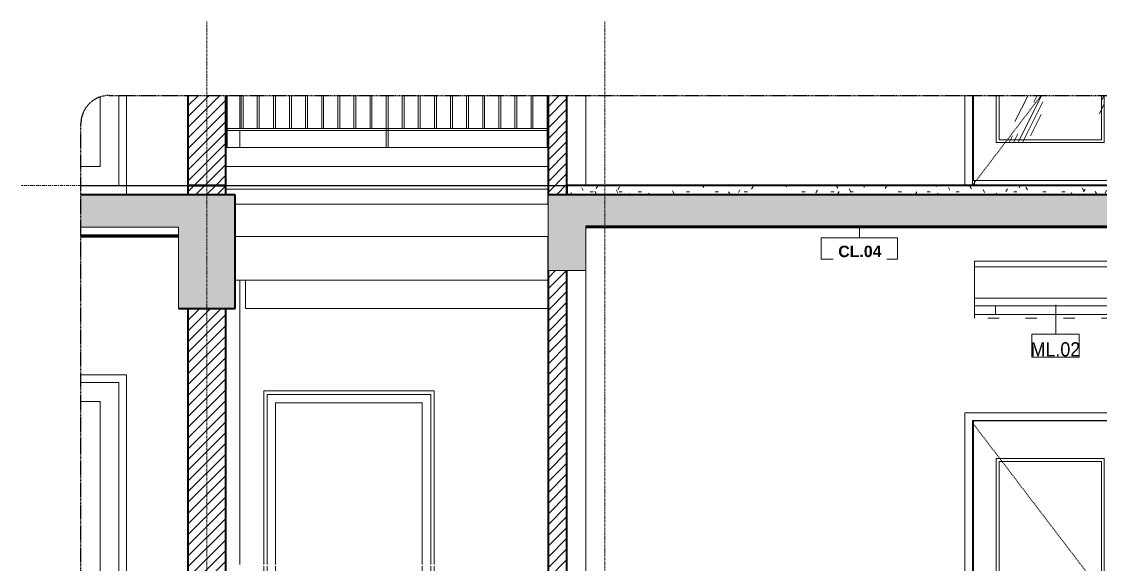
# Model space of a CAD drawing. Header units: millimetres. Extents: x 32270 to 221883, y 3811 to 78637.
# Drawn here: x 107574 to 113266, y 7000 to 9864 of the extents above; entities that cross this region are included whole.
import ezdxf

# ---------------------------------------------------------------- set-up
doc = ezdxf.new("R2010")
doc.units = ezdxf.units.MM
for name, pattern in [('Centre', [31.75, 6.35, -4.7625, 15.875, -4.7625]), ('Dash', [6, 3, -3]), ('Grid Line', [22.225, 12.7, -3.175, 3.175, -3.175]), ('Hidden', [7.14375, 4.7625, -2.38125]), ('IMPORT-CENTER _2_', [40.64, 25.4, -5.08, 5.08, -5.08])]:
    doc.linetypes.add(name, pattern=pattern)
for name, color, linetype, lineweight in [('0-5', 130, 'Continuous', 5), ('A-CLNG-1', 7, 'Continuous', 35), ('A-CLNG-IDEN', 151, 'Continuous', 9), ('A-CLNG-PATT-1', 250, 'Continuous', 18), ('A-DETL-GENF', 92, 'Continuous', 18), ('A-DETL-GENF-3', 92, 'Hidden', 25), ('A-DETL-GENF-4', 9, 'Continuous', 18), ('A-DETL-GENF-HDLN-1', 250, 'Dash', 18), ('A-DETL-GENF-HDLN-2', 1, 'Continuous', 18), ('A-DETL-MEDM', 33, 'Continuous', 35), ('A-DETL-THIN', 151, 'Continuous', 18), ('A-DOOR', 31, 'Continuous', 18), ('A-DOOR-3', 250, 'Continuous', 18), ('A-DOOR-FRAM-1', 31, 'Continuous', 18), ('A-FLOR-2', 250, 'Continuous', 18), ('A-FLOR-FNSH-1', 7, 'Continuous', 35), ('A-FLOR-HRAL-2', 250, 'Continuous', 18), ('A-FLOR-LEVL-2', 51, 'Centre', 9), ('A-FLOR-PATT-1', 253, 'Continuous', 18), ('A-FLOR-PATT-4', 67, 'Continuous', 18), ('A-GLAZ-4', 250, 'Continuous', 18), ('A-WALL', 113, 'Continuous', 18), ('A-WALL-2', 7, 'Continuous', 35), ('A-WALL-3', 250, 'Continuous', 18), ('A-WALL-PATT-1', 9, 'Continuous', 18), ('A-WALL-PATT-2', 111, 'Continuous', 18), ('G-IMPT', 8, 'Continuous', 18), ('G-IMPT-2', 8, 'IMPORT-CENTER _2_', 18), ('M-EQPM', 50, 'Continuous', 18), ('M-EQPM-1', 50, 'Continuous', 25), ('M-EQPM-2', 250, 'Continuous', 18), ('M-EQPM-IDEN', 50, 'Continuous', 9), ('S-BEAM-1', 250, 'Continuous', 18), ('S-COLS-9', 250, 'Continuous', 18), ('S-GRID-1', 1, 'Grid Line', 9)]:
    doc.layers.add(name, color=color, linetype=linetype, lineweight=lineweight)
doc.styles.add('Arial_2', font='arial.ttf', dxfattribs={"width": 0.9, "height": 75})
doc.styles.add('Arial_B_3', font='arialbd.ttf', dxfattribs={"height": 60})
pattern_1 = [(50, (-71392.17, 15875), (364.368, -31.8783), [38.1, -419.1]), (355, (-71392.17, 15875), (-70.486, 382.1133), [30.48, -335.28]), (100.451, (-71361.8, 15872.34), (293.885, 350.2334), [32.38, -356.18]), (46.184, (-71392.17, 15976.6), (542.1585, -84.086), [57.15, -628.65]), (96.636, (-71347, 15969.6), (474.805, 494.855), [48.57, -534.27]), (351.184, (-71392.2, 15976.6), (474.81, 494.85), [45.72, -502.92]), (21, (-71341.37, 15951.2), (303.2285, -204.5305), [38.1, -419.1]), (326, (-71341.37, 15951.2), (123.604, 368.376), [30.48, -335.28]), (71.451, (-71316.1, 15934.16), (426.834, 163.8427), [32.38, -356.18]), (37.5, (-71392.17, 15875), (6.17665, 169.11015), [3.353, -327.863, 3.353, -337.007, -336.55]), (37.5, (-71392.17, 15875), (6.17665, 169.11015), [-671.576, 3.353, -333.197]), (7.5, (-71392.17, 15875), (133.6389, 200.3615), [3.353, -190.703, 3.353, -320.243, -128.27]), (7.5, (-71392.17, 15875), (133.6389, 200.3615), [-517.652, 3.353, -124.917]), (327.5, (-71505.46, 15875), (271.1818, -11.45836), [3.353, -123.647, 3.353, -392.887, -525.78]), (327.5, (-71505.46, 15875), (271.1818, -11.45836), [-523.24, 3.353, -522.427]), (317.5, (-71556.26, 15875), (296.2585, 50.8528), [3.353, -161.747, 3.353, -259.791, -373.38]), (317.5, (-71556.26, 15875), (296.2585, 50.8528), [-428.244, 3.353, -370.027]), (45, (-71392.17, 15875), (-125.7236, 125.7236), []), (45, (-71392.17, 16065.5), (-125.7236, 125.7236), [])]
pattern_2 = [(45, (-71392.172, 15875), (-28.28427, 28.28427), [])]
pattern_3 = [(0, (-71392.17, 15875), (406.4, 101.6), [16.764, -288.036, 16.764, -288.036, -1625.6]), (0, (-71392.17, 15875), (406.4, 101.6), [-609.6, 16.764, -592.836, 16.764, -288.036, -711.2]), (0, (-71392.17, 15875), (406.4, 101.6), [-1524, 16.764, -186.436, 16.764, -491.236]), (120, (-71239.77, 15925.8), (-291.1882, 301.15272), [16.764, -288.036, 16.764, -288.036, -1625.6]), (120, (-71239.77, 15925.8), (-291.1882, 301.15272), [-609.6, 16.764, -592.836, 16.764, -288.036, -711.2]), (120, (-71239.77, 15925.8), (-291.1882, 301.15272), [-1524, 16.764, -186.436, 16.764, -491.236]), (240, (-71188.97, 16129), (-115.2118, -402.75272), [16.764, -288.036, 16.764, -288.036, -1625.6]), (240, (-71188.97, 16129), (-115.2118, -402.75272), [-609.6, 16.764, -592.836, 16.764, -288.036, -711.2]), (240, (-71188.97, 16129), (-115.2118, -402.75272), [-1524, 16.764, -186.436, 16.764, -491.236])]
pattern_4 = [(63.435, (-71328.7, 15906.75), (-255.583, 766.747), [317.5, -190.5, 317.5, -190.5, -403.903]), (63.435, (-71328.7, 15906.75), (-255.583, 766.747), [-1016, 127, -276.903]), (63.435, (-71344.55, 15922.6), (-255.583, 766.747), [254, -317.5, 190.5, -190.5, -467.403]), (63.435, (-71344.55, 15922.6), (-255.583, 766.747), [-952.5, 222.25, -245.153]), (63.435, (-71344.55, 15970.25), (-255.583, 766.747), [190.5, -381, 127, -190.5, -530.903]), (63.435, (-71344.55, 15970.25), (-255.583, 766.747), [-889, 285.75, -245.153]), (63.435, (-71296.9, 15922.6), (-255.583, 766.747), [190.5, -381, 158.75, -689.653]), (63.435, (-71249.3, 15970.25), (-255.583, 766.747), [95.25, -476.25, 63.5, -784.903]), (63.435, (-71328.7, 16049.6), (-255.583, 766.747), [63.5, -476.25, 63.5, -254, -562.653]), (63.435, (-71328.7, 16049.6), (-255.583, 766.747), [-857.25, 158.75, -403.903]), (63.435, (-71042.9, 16002), (-255.583, 766.747), [317.5, -476.25, 381, -251.503]), (63.435, (-71042.9, 15954.4), (-255.583, 766.747), [444.5, -317.5, 476.25, -188.003]), (63.435, (-71011.2, 15970.25), (-255.583, 766.747), [508, -254, 381, -276.903]), (63.435, (-70963.55, 16017.9), (-255.583, 766.747), [317.5, -444.5, 254, -403.903]), (63.435, (-71011.2, 16113.1), (-255.583, 766.747), [158.75, -635, 190.5, -435.653]), (63.435, (-70915.9, 16065.5), (-255.583, 766.747), [127, -635, 127, -530.903])]
pattern_5 = [(45, (90696.05, 15875), (-28.28427, 28.28427), [])]

# ---------------------------------------------------------------- blocks, each defined once
blk = doc.blocks.new('NCV_TKTC_KET CAU_rvt-7-TKCS_CĂN HỘ LOẠI 3A - MẶT CẮT 6')
at = {"layer": 'A-FLOR-PATT-1'}
h = blk.add_hatch(dxfattribs=at)
h.set_pattern_fill('FP_29', color=256, style=0, pattern_type=2)
h.set_pattern_definition(pattern_1)
h.paths.add_polyline_path([(-48636.9, 8780), (-48636.9, 8785), (-51536.9, 8785), (-51536.9, 8780), (-48643, 8780)])
h.paths.add_polyline_path([(-46998.9, 8900), (-45236.9, 8900), (-45236.9, 8950), (-48436.9, 8950), (-48436.9, 8900), (-48204.6, 8900)])
h = blk.add_hatch(dxfattribs=at)
h.set_pattern_fill('FP_29', color=256, style=0, pattern_type=2)
h.set_pattern_definition(pattern_1)
h.paths.add_polyline_path([(-48636.9, 8780), (-48636.9, 8785), (-51536.9, 8785), (-51536.9, 8780), (-48643, 8780)])
h.paths.add_polyline_path([(-46998.9, 8900), (-45236.9, 8900), (-45236.9, 8950), (-48436.9, 8950), (-48436.9, 8900), (-48204.6, 8900)])
at = {"layer": 'A-FLOR-2'}
for p, q in [((-53386.9, 8900), (-51736.9, 8900)), ((-51736.9, 8730), (-53386.9, 8730))]:
    blk.add_line(p, q, dxfattribs=at)
at = {"layer": 'A-FLOR-FNSH-1'}
blk.add_line((-51536.9, 8780), (-48636.9, 8780), dxfattribs=at)
at = {"layer": 'S-BEAM-1'}
for p, q in [((-53436.9, 9100), (-51738.1, 9100)), ((-51738.1, 9100), (-51738.1, 8900)), ((-51738.1, 8730), (-51738.1, 8500)), ((-51738.1, 8500), (-53386.9, 8500)), ((-53333.2, 8500), (-53333.2, 8350)), ((-53333.2, 8350), (-51738.1, 8350))]:
    blk.add_line(p, q, dxfattribs=at)
at = {"layer": 'S-COLS-9'}
for p, q in [((-53361.9, 9300), (-53361.9, 9474.4)), ((-53361.9, 9200), (-53361.9, 9290)), ((-53361.9, 7000), (-53361.9, 8500))]:
    blk.add_line(p, q, dxfattribs=at)
blk = doc.blocks.new('DOOR_CW_01 CANH MO-PANEL KINH - DIW_01-900x2200-CỬA GỖ VÂN LAMINATE-553393-TKCS_CĂN HỘ LOẠI 3A - MẶT CẮT 6')
at = {"layer": 'A-DETL-GENF-HDLN-1'}
for p, q in [((-48677.3, 6673.5), (-49497.3, 7747)), ((-49497.3, 5600), (-48677.3, 6673.5))]:
    blk.add_line(p, q, dxfattribs=at)
at = {"layer": 'A-DOOR-3'}
for p, q in [((-48637.3, 7800), (-49537.3, 7800)), ((-49537.3, 5600), (-49537.3, 7800)), ((-48637.3, 7800), (-48637.3, 5600)), ((-49497.3, 7760), (-49497.3, 5600)), ((-49497.3, 7760), (-48677.3, 7760)), ((-48682.3, 7758), (-49492.3, 7758)), ((-49492.3, 7758), (-49492.3, 5626)), ((-48682.3, 5626), (-48682.3, 7758)), ((-48677.3, 5600), (-48677.3, 7760)), ((-49372.3, 6524.5), (-49372.3, 7558)), ((-49372.3, 7558), (-48802.3, 7558)), ((-49357.3, 7543), (-49357.3, 6524.5)), ((-48817.3, 7543), (-49357.3, 7543)), ((-48817.3, 5841), (-48817.3, 7543)), ((-48802.3, 7558), (-48802.3, 5826)), ((-49412.6, 6556), (-49452.1, 6556)), ((-49452.1, 6556), (-49452.1, 6416)), ((-49412.6, 6524.5), (-49412.6, 6556)), ((-49357.3, 6524.5), (-49432.3, 6524.5)), ((-49357.3, 6507.5), (-49432.3, 6507.5)), ((-49412.6, 6416), (-49412.6, 6507.5)), ((-49372.3, 5826), (-49372.3, 6507.5)), ((-49357.3, 6524.5), (-49331.5, 6524.5)), ((-49357.3, 6507.5), (-49357.3, 5841)), ((-49331.5, 6507.5), (-49357.3, 6507.5)), ((-49331.5, 6524.5), (-49331.5, 6507.5)), ((-49452.1, 6416), (-49412.6, 6416)), ((-48802.3, 5826), (-49372.3, 5826)), ((-49357.3, 5841), (-48817.3, 5841)), ((-49492.3, 5626), (-48682.3, 5626)), ((-49487.3, 5626), (-49487.3, 5600)), ((-48687.3, 5626), (-48687.3, 5600))]:
    blk.add_line(p, q, dxfattribs=at)
for start, end in [(90, 180), (180, 270)]:
    blk.add_arc((-49432.3, 6516), 8.5, start, end, dxfattribs=at)
blk = doc.blocks.new('M_Fixed - 900 x 1400-901190-TKCS_CĂN HỘ LOẠI 3A - MẶT CẮT 6')
at = {"layer": 'A-GLAZ-4'}
for p, q in [((-52336.9, 7915), (-53236.9, 7915)), ((-53236.9, 7915), (-53236.9, 7000)), ((-52336.9, 7000), (-52336.9, 7915)), ((-53217.9, 7000), (-53217.9, 7896)), ((-53217.9, 7896), (-52355.9, 7896)), ((-52355.9, 7896), (-52355.9, 7000)), ((-53173.9, 7000), (-53173.9, 7852)), ((-53173.9, 7852), (-52399.9, 7852)), ((-52399.9, 7852), (-52399.9, 7000)), ((-53236.9, 6990), (-53236.9, 6515)), ((-53217.9, 6534), (-53217.9, 6990)), ((-53173.9, 6578), (-53173.9, 6990)), ((-52399.9, 6990), (-52399.9, 6578)), ((-52355.9, 6990), (-52355.9, 6534)), ((-52336.9, 6515), (-52336.9, 6990)), ((-53100.5, 6578), (-53173.9, 6578)), ((-53015.6, 6578), (-53090.5, 6578)), ((-52930.7, 6578), (-53005.6, 6578)), ((-52845.7, 6578), (-52920.7, 6578)), ((-52760.8, 6578), (-52835.7, 6578)), ((-52675.8, 6578), (-52750.8, 6578)), ((-52590.9, 6578), (-52665.8, 6578)), ((-52506, 6578), (-52580.9, 6578)), ((-52421, 6578), (-52496, 6578)), ((-52399.9, 6578), (-52411, 6578)), ((-53236.9, 6515), (-53185.5, 6515)), ((-53185.5, 6534), (-53217.9, 6534)), ((-53100.5, 6534), (-53175.5, 6534)), ((-53175.5, 6515), (-53100.5, 6515)), ((-53015.6, 6534), (-53090.5, 6534)), ((-53090.5, 6515), (-53015.6, 6515)), ((-52930.7, 6534), (-53005.6, 6534)), ((-53005.6, 6515), (-52930.7, 6515)), ((-52845.7, 6534), (-52920.7, 6534)), ((-52920.7, 6515), (-52845.7, 6515)), ((-52760.8, 6534), (-52835.7, 6534)), ((-52835.7, 6515), (-52760.8, 6515)), ((-52675.8, 6534), (-52750.8, 6534)), ((-52750.8, 6515), (-52675.8, 6515)), ((-52590.9, 6534), (-52665.8, 6534)), ((-52665.8, 6515), (-52590.9, 6515)), ((-52506, 6534), (-52580.9, 6534)), ((-52580.9, 6515), (-52506, 6515)), ((-52421, 6534), (-52496, 6534)), ((-52496, 6515), (-52421, 6515)), ((-52355.9, 6534), (-52411, 6534)), ((-52411, 6515), (-52336.9, 6515))]:
    blk.add_line(p, q, dxfattribs=at)
blk = doc.blocks.new('Air_Conditioner_on_wall_20381 - Air_Conditioner_on_wall_20381-806652-TKCS_CĂN HỘ LOẠI 3A - MẶT CẮT 6')
at = {"layer": 'M-EQPM-2'}
for p, q in [((-49487.3, 8570), (-49487.3, 8600)), ((-49487.3, 8600), (-48687.3, 8600)), ((-48687.3, 8600), (-48687.3, 8570)), ((-49487.3, 8404.1), (-49487.3, 8570)), ((-48687.3, 8570), (-49487.3, 8570)), ((-48687.3, 8570), (-48687.3, 8404.1)), ((-49487.3, 8364.8), (-49487.3, 8404.1)), ((-49487.3, 8404.1), (-48687.3, 8404.1)), ((-48687.3, 8404.1), (-48687.3, 8364.8)), ((-49487.3, 8319.1), (-49487.3, 8364.8)), ((-49487.3, 8364.8), (-49375.3, 8364.8)), ((-49487.3, 8300), (-49487.3, 8319.1)), ((-49487.3, 8319.1), (-49375.3, 8319.1)), ((-49375.3, 8364.8), (-48707.3, 8364.8)), ((-49375.3, 8319.1), (-49375.3, 8364.8)), ((-48707.3, 8319.1), (-49375.3, 8319.1)), ((-48707.3, 8364.8), (-48687.3, 8364.8)), ((-48707.3, 8364.8), (-48707.3, 8319.1)), ((-48707.3, 8319.1), (-48687.3, 8319.1)), ((-48687.3, 8364.8), (-48687.3, 8319.1)), ((-48687.3, 8319.1), (-48687.3, 8300)), ((-49417.3, 8300), (-49387.3, 8300)), ((-49357.4, 8300), (-49387.3, 8300)), ((-49217.3, 8300), (-49187.3, 8300)), ((-49157.4, 8300), (-49187.3, 8300)), ((-49017.3, 8300), (-48987.3, 8300)), ((-48957.4, 8300), (-48987.3, 8300)), ((-48817.3, 8300), (-48787.3, 8300)), ((-48757.4, 8300), (-48787.3, 8300))]:
    blk.add_line(p, q, dxfattribs=at)
blk = doc.blocks.new('NCV_TKTC_TANG 2_rvt-7-TKCS_CĂN HỘ LOẠI 3A - MẶT CẮT 6')
at = {"layer": 'A-CLNG-PATT-1'}
h = blk.add_hatch(dxfattribs=at)
h.set_pattern_fill('FP_32', color=256, style=0, pattern_type=2)
h.set_pattern_definition(pattern_3)
h.paths.add_polyline_path([(-51536.9, 8780), (-48636.9, 8780), (-48636.9, 8785), (-51536.9, 8785)])
h = blk.add_hatch(dxfattribs=at)
h.set_pattern_fill('FP_32', color=256, style=0, pattern_type=2)
h.set_pattern_definition(pattern_3)
h.paths.add_polyline_path([(-53686.9, 8730), (-53686.9, 8735), (-54201.4, 8735), (-54201.4, 8730)])
at = {"layer": 'A-WALL-PATT-1'}
h = blk.add_hatch(dxfattribs=at)
h.set_pattern_fill('FP_28', color=256, style=0, pattern_type=2)
h.set_pattern_definition(pattern_2)
h.paths.add_polyline_path([(-51736.9, 5550), (-51636.9, 5550), (-51636.9, 8550), (-51736.9, 8550), (-51736.9, 6096)])
at = {"layer": 'A-CLNG-1'}
for p, q in [((-51536.9, 8780), (-48636.9, 8780)), ((-53686.9, 8735), (-54201.4, 8735)), ((-54201.4, 8730), (-53686.9, 8730))]:
    blk.add_line(p, q, dxfattribs=at)
at = {"layer": 'A-WALL-2'}
for p, q in [((-51736.9, 8550), (-51736.9, 5550)), ((-51636.9, 5550), (-51636.9, 8550))]:
    blk.add_line(p, q, dxfattribs=at)
at = {"layer": 'A-WALL-3'}
for p, q in [((-51536.5, 8780), (-51536.5, 5600)), ((-53236.9, 7000), (-53236.9, 7915)), ((-53236.9, 7915), (-52336.9, 7915)), ((-52336.9, 7915), (-52336.9, 7000)), ((-49537.3, 5700), (-49537.3, 7800)), ((-49537.3, 7800), (-48637.3, 7800))]:
    blk.add_line(p, q, dxfattribs=at)
at = {"layer": 'S-COLS-9'}
blk.add_line((-51536.9, 8550), (-51536.9, 5600), dxfattribs=at)
at = {"layer": 'A-DOOR-3'}
blk.add_blockref('DOOR_CW_01 CANH MO-PANEL KINH - DIW_01-900x2200-CỬA GỖ VÂN LAMINATE-553393-TKCS_CĂN HỘ LOẠI 3A - MẶT CẮT 6', (0, 0), dxfattribs=at)
at = {"layer": 'A-GLAZ-4'}
blk.add_blockref('M_Fixed - 900 x 1400-901190-TKCS_CĂN HỘ LOẠI 3A - MẶT CẮT 6', (0, 0), dxfattribs=at)
at = {"layer": 'M-EQPM-2'}
blk.add_blockref('Air_Conditioner_on_wall_20381 - Air_Conditioner_on_wall_20381-806652-TKCS_CĂN HỘ LOẠI 3A - MẶT CẮT 6', (0, 0), dxfattribs=at)
blk = doc.blocks.new('DOOR_CW_01 CANH MO-PANEL KINH - DIW_01-900x2200-CỬA GỖ VÂN LAMINATE-V123-TKCS_CĂN HỘ LOẠI 3A - MẶT CẮT 6')
at = {"layer": 'A-DETL-GENF-HDLN-2'}
h = blk.add_hatch(dxfattribs=at)
h.set_pattern_fill('FP_33', color=256, style=0, pattern_type=2)
h.set_pattern_definition(pattern_4)
h.paths.add_polyline_path([(-48802.3, 9226), (-48802.3, 9474.4), (-48817.3, 9474.4), (-48817.3, 9241), (-49357.3, 9241), (-49357.3, 9474.4), (-49372.3, 9474.4), (-49372.3, 9226), (-48807.4, 9226)])
h = blk.add_hatch(dxfattribs=at)
h.set_pattern_fill('FP_33', color=256, style=0, pattern_type=2)
h.set_pattern_definition(pattern_4)
h.paths.add_polyline_path([(-48817.3, 9241), (-48817.3, 9474.4), (-49357.3, 9474.4), (-49357.3, 9241)])
at = {"layer": 'A-DETL-GENF-HDLN-1'}
blk.add_line((-49497.3, 9000), (-49135, 9474.4), dxfattribs=at)
at = {"layer": 'A-DOOR-3'}
for p, q in [((-49537.3, 9000), (-49537.3, 9474.4)), ((-49497.3, 9474.4), (-49497.3, 9000)), ((-49492.3, 9474.4), (-49492.3, 9026)), ((-49372.3, 9226), (-49372.3, 9474.4)), ((-49357.3, 9474.4), (-49357.3, 9241)), ((-48817.3, 9241), (-48817.3, 9474.4)), ((-48802.3, 9474.4), (-48802.3, 9226)), ((-48682.3, 9026), (-48682.3, 9474.4)), ((-48677.3, 9000), (-48677.3, 9474.4)), ((-48637.3, 9474.4), (-48637.3, 9000)), ((-48802.3, 9226), (-49372.3, 9226)), ((-49357.3, 9241), (-48817.3, 9241)), ((-49492.3, 9026), (-48682.3, 9026)), ((-49487.3, 9026), (-49487.3, 9000)), ((-48687.3, 9026), (-48687.3, 9000))]:
    blk.add_line(p, q, dxfattribs=at)
blk = doc.blocks.new('Railing - 10mm-V124-TKCS_CĂN HỘ LOẠI 3A - MẶT CẮT 6')
at = {"layer": 'A-FLOR-HRAL-2'}
for p, q in [((-51826.4, 9300), (-51826.4, 9474.4)), ((-51816.4, 9300), (-51816.4, 9474.4))]:
    blk.add_line(p, q, dxfattribs=at)
blk = doc.blocks.new('Railing - 50 x 10mm-V125-TKCS_CĂN HỘ LOẠI 3A - MẶT CẮT 6')
at = {"layer": 'A-FLOR-HRAL-2'}
for p, q in [((-52590.9, 9200), (-52590.9, 9474.4)), ((-52580.9, 9200), (-52580.9, 9474.4))]:
    blk.add_line(p, q, dxfattribs=at)
blk = doc.blocks.new('Railing - 50 x 10mm-V126-TKCS_CĂN HỘ LOẠI 3A - MẶT CẮT 6')
at = {"layer": 'A-FLOR-HRAL-2'}
blk.add_line((-51741.5, 9200), (-51741.5, 9474.4), dxfattribs=at)
blk = doc.blocks.new('Railing - 50 x 10mm-V127-TKCS_CĂN HỘ LOẠI 3A - MẶT CẮT 6')
at = {"layer": 'A-FLOR-HRAL-2'}
blk.add_line((-53430.3, 9200), (-53430.3, 9474.4), dxfattribs=at)
blk = doc.blocks.new('Railing - Railing-V128-TKCS_CĂN HỘ LOẠI 3A - MẶT CẮT 6')
at = {"layer": 'A-FLOR-HRAL-2'}
for p, q in [((-53435.3, 9290), (-53435.3, 9300)), ((-53435.3, 9300), (-51736.9, 9300)), ((-51736.9, 9290), (-53435.3, 9290))]:
    blk.add_line(p, q, dxfattribs=at)
for name, p in [('Railing - 50 x 10mm-V127-TKCS_CĂN HỘ LOẠI 3A - MẶT CẮT 6', (0, 0)), ('Railing - 10mm-V124-TKCS_CĂN HỘ LOẠI 3A - MẶT CẮT 6', (-1528.9, 0)), ('Railing - 10mm-V124-TKCS_CĂN HỘ LOẠI 3A - MẶT CẮT 6', (-1444, 0)), ('Railing - 10mm-V124-TKCS_CĂN HỘ LOẠI 3A - MẶT CẮT 6', (-1359, 0)), ('Railing - 10mm-V124-TKCS_CĂN HỘ LOẠI 3A - MẶT CẮT 6', (-1274.1, 0)), ('Railing - 10mm-V124-TKCS_CĂN HỘ LOẠI 3A - MẶT CẮT 6', (-1189.2, 0)), ('Railing - 10mm-V124-TKCS_CĂN HỘ LOẠI 3A - MẶT CẮT 6', (-1104.2, 0)), ('Railing - 10mm-V124-TKCS_CĂN HỘ LOẠI 3A - MẶT CẮT 6', (-1019.3, 0)), ('Railing - 10mm-V124-TKCS_CĂN HỘ LOẠI 3A - MẶT CẮT 6', (-934.3, 0)), ('Railing - 10mm-V124-TKCS_CĂN HỘ LOẠI 3A - MẶT CẮT 6', (-849.4, 0)), ('Railing - 50 x 10mm-V125-TKCS_CĂN HỘ LOẠI 3A - MẶT CẮT 6', (0, 0)), ('Railing - 10mm-V124-TKCS_CĂN HỘ LOẠI 3A - MẶT CẮT 6', (-679.5, 0)), ('Railing - 10mm-V124-TKCS_CĂN HỘ LOẠI 3A - MẶT CẮT 6', (-594.6, 0)), ('Railing - 10mm-V124-TKCS_CĂN HỘ LOẠI 3A - MẶT CẮT 6', (-509.6, 0)), ('Railing - 10mm-V124-TKCS_CĂN HỘ LOẠI 3A - MẶT CẮT 6', (-424.7, 0)), ('Railing - 10mm-V124-TKCS_CĂN HỘ LOẠI 3A - MẶT CẮT 6', (-339.8, 0)), ('Railing - 10mm-V124-TKCS_CĂN HỘ LOẠI 3A - MẶT CẮT 6', (-254.8, 0)), ('Railing - 10mm-V124-TKCS_CĂN HỘ LOẠI 3A - MẶT CẮT 6', (-169.9, 0)), ('Railing - 10mm-V124-TKCS_CĂN HỘ LOẠI 3A - MẶT CẮT 6', (-84.9, 0)), ('Railing - 10mm-V124-TKCS_CĂN HỘ LOẠI 3A - MẶT CẮT 6', (0, 0)), ('Railing - 50 x 10mm-V126-TKCS_CĂN HỘ LOẠI 3A - MẶT CẮT 6', (0, 0))]:
    blk.add_blockref(name, p)
blk = doc.blocks.new('NCV_TKTC_TANG 3 - 4_rvt-8-TKCS_CĂN HỘ LOẠI 3A - MẶT CẮT 6')
at = {"layer": 'A-FLOR-PATT-4'}
h = blk.add_hatch(dxfattribs=at)
h.set_pattern_fill('FP_30', color=256, style=0, pattern_type=2)
h.set_pattern_definition([(0, (-71392.17, 15875), (203.2, 50.8), [16.764, -135.636, 16.764, -135.636, -812.8]), (0, (-71392.17, 15875), (203.2, 50.8), [-304.8, 16.764, -288.036, 16.764, -135.636, -355.6]), (0, (-71392.17, 15875), (203.2, 50.8), [-762, 16.764, -84.836, 16.764, -237.236]), (120, (-71315.97, 15900.4), (-145.59409, 150.57636), [16.764, -135.636, 16.764, -135.636, -812.8]), (120, (-71315.97, 15900.4), (-145.59409, 150.57636), [-304.8, 16.764, -288.036, 16.764, -135.636, -355.6]), (120, (-71315.97, 15900.4), (-145.59409, 150.57636), [-762, 16.764, -84.836, 16.764, -237.236]), (240, (-71290.57, 16002), (-57.60591, -201.37636), [16.764, -135.636, 16.764, -135.636, -812.8]), (240, (-71290.57, 16002), (-57.60591, -201.37636), [-304.8, 16.764, -288.036, 16.764, -135.636, -355.6]), (240, (-71290.57, 16002), (-57.60591, -201.37636), [-762, 16.764, -84.836, 16.764, -237.236])])
h.paths.add_polyline_path([(-48807.4, 8950), (-48536.9, 8950), (-48536.9, 9000), (-51636.9, 9000), (-51636.9, 8950), (-49410.2, 8950)])
at = {"layer": 'A-WALL-PATT-1'}
h = blk.add_hatch(dxfattribs=at)
h.set_pattern_fill('FP_28', color=256, style=0, pattern_type=2)
h.set_pattern_definition(pattern_2)
h.paths.add_polyline_path([(-51636.9, 8950), (-51636.9, 9474.4), (-51736.9, 9474.4), (-51736.9, 8950)])
at = {"layer": 'A-FLOR-2'}
for p, q in [((-54201.4, 9000), (-53960.3, 9000)), ((-53960.3, 9000), (-53960.3, 8950))]:
    blk.add_line(p, q, dxfattribs=at)
at = {"layer": 'A-FLOR-FNSH-1'}
for p, q in [((-48536.9, 9000), (-51636.9, 9000)), ((-51636.9, 9000), (-51636.9, 8950))]:
    blk.add_line(p, q, dxfattribs=at)
at = {"layer": 'A-WALL-2'}
for p, q in [((-51736.9, 9474.4), (-51736.9, 8950)), ((-51636.9, 8950), (-51636.9, 9474.4))]:
    blk.add_line(p, q, dxfattribs=at)
at = {"layer": 'A-WALL-3'}
for p, q in [((-51536.5, 9474.4), (-51536.5, 9000)), ((-49537.3, 9100), (-49537.3, 9474.4)), ((-51736.9, 9200), (-53436.9, 9200)), ((-49537.3, 9000), (-49537.3, 9100)), ((-53436.9, 8980), (-51736.9, 8980))]:
    blk.add_line(p, q, dxfattribs=at)
at = {"layer": 'S-COLS-9'}
blk.add_line((-51536.9, 9474.4), (-51536.9, 9000), dxfattribs=at)
at = {"layer": 'A-DOOR-3'}
blk.add_blockref('DOOR_CW_01 CANH MO-PANEL KINH - DIW_01-900x2200-CỬA GỖ VÂN LAMINATE-V123-TKCS_CĂN HỘ LOẠI 3A - MẶT CẮT 6', (0, 0), dxfattribs=at)
at = {"layer": 'A-FLOR-HRAL-2'}
blk.add_blockref('Railing - Railing-V128-TKCS_CĂN HỘ LOẠI 3A - MẶT CẮT 6', (0, 0), dxfattribs=at)
blk = doc.blocks.new('DEG_02-DEG_03 - DEG_02-2500x2400mm-CỬA ĐI 02 CÁNH TRƯỢT-V120-TKCS_CĂN HỘ LOẠI 3A - MẶT CẮT 6')
at = {"layer": 'A-DOOR'}
for p, q in [((-54000.3, 7960), (-54201.4, 7960)), ((-54000.3, 7960), (-54000.3, 5600)), ((-54201.4, 7860), (-54100.3, 7860)), ((-54100.3, 5700), (-54100.3, 7860)), ((-54201.4, 5700), (-54100.3, 5700)), ((-54000.3, 5600), (-54201.4, 5600))]:
    blk.add_line(p, q, dxfattribs=at)
at = {"layer": 'A-DOOR', "flags": 128}
blk.add_lwpolyline([(-54048.8, 6808.7), (-54048.8, 6808.7), (-54048.8, 6808.7), (-54048.8, 6808.7), (-54048.8, 6808.7), (-54048.8, 6808.7), (-54048.9, 6808.7), (-54048.9, 6808.7), (-54048.9, 6808.7), (-54048.9, 6808.7), (-54048.9, 6808.7), (-54049, 6808.7), (-54049, 6808.7), (-54049, 6808.7), (-54049, 6808.7), (-54049.1, 6808.7), (-54049.1, 6808.7), (-54049.1, 6808.7), (-54049.2, 6808.7), (-54049.2, 6808.7), (-54049.3, 6808.7), (-54049.3, 6808.7), (-54049.4, 6808.7), (-54049.4, 6808.7), (-54049.5, 6808.7), (-54049.5, 6808.7), (-54049.6, 6808.7), (-54049.6, 6808.7), (-54049.7, 6808.7), (-54049.7, 6808.7), (-54049.8, 6808.7), (-54049.8, 6808.7), (-54049.9, 6808.7), (-54049.9, 6808.7), (-54050, 6808.7), (-54050.1, 6808.7), (-54050.1, 6808.7), (-54050.2, 6808.7), (-54050.2, 6808.7), (-54050.3, 6808.7), (-54050.4, 6808.7), (-54050.4, 6808.7), (-54050.5, 6808.7), (-54050.5, 6808.7), (-54050.6, 6808.7), (-54050.7, 6808.7), (-54050.7, 6808.7), (-54050.8, 6808.7), (-54050.8, 6808.7), (-54050.9, 6808.7), (-54050.9, 6808.7), (-54051, 6808.7), (-54051, 6808.7), (-54051.1, 6808.7), (-54051.1, 6808.7), (-54051.2, 6808.7), (-54051.2, 6808.7), (-54051.3, 6808.7), (-54051.3, 6808.7), (-54051.4, 6808.7), (-54051.4, 6808.7), (-54051.5, 6808.7), (-54051.5, 6808.7), (-54051.5, 6808.7), (-54051.6, 6808.7), (-54051.6, 6808.7), (-54051.6, 6808.7), (-54051.7, 6808.7), (-54051.7, 6808.7), (-54051.7, 6808.7), (-54051.7, 6808.7), (-54051.7, 6808.7), (-54051.8, 6808.7), (-54051.8, 6808.7), (-54051.8, 6808.7), (-54051.8, 6808.7), (-54051.8, 6808.7), (-54051.8, 6808.7), (-54051.8, 6808.7)], dxfattribs=at)
at = {"layer": 'A-DOOR'}
for centre, radius, start, end in [((-54050.3, 6800), 20, 0, 180), ((-54050.3, 6800), 20, 180, 240), ((-54051.8, 6799.2), 9.45, 90, 180), ((-53896.5, 6799.2), 164.8, 180, 199.134), ((-54048.8, 6799.2), 9.45, 0, 90), ((-54204.1, 6799.2), 164.8, 340.866, 0), ((-54050.3, 6800), 20, 300, 0), ((-54049.9, 6746), 2.34, 199.134, 261.031), ((-54050.7, 6746), 2.34, 278.969, 340.866)]:
    blk.add_arc(centre, radius, start, end, dxfattribs=at)
at = {"layer": 'A-DOOR-FRAM-1'}
for p, q in [((-53960.3, 8000), (-54201.4, 8000)), ((-53960.3, 8000), (-53960.3, 5600)), ((-54201.4, 7960), (-54000.3, 7960)), ((-54000.3, 5600), (-54000.3, 7960)), ((-53960.3, 5600), (-54000.3, 5600))]:
    blk.add_line(p, q, dxfattribs=at)
blk = doc.blocks.new('DEG_02-DEG_03 - DEG_02-2500x2400mm-CỬA ĐI 02 CÁNH TRƯỢT-V122-TKCS_CĂN HỘ LOẠI 3A - MẶT CẮT 6')
at = {"layer": 'A-DOOR'}
for p, q in [((-54100.3, 9100), (-54100.3, 9465.1)), ((-54000.3, 9474.4), (-54000.3, 9000)), ((-54201.4, 9100), (-54100.3, 9100)), ((-54000.3, 9000), (-54201.4, 9000))]:
    blk.add_line(p, q, dxfattribs=at)
at = {"layer": 'A-DOOR-FRAM-1'}
for p, q in [((-54000.3, 9000), (-54000.3, 9474.4)), ((-53960.3, 9474.4), (-53960.3, 9000)), ((-53960.3, 9000), (-54000.3, 9000))]:
    blk.add_line(p, q, dxfattribs=at)
blk = doc.blocks.new('TKTC_XREF_251221_MB TANG 2-7 - TKTC_XREF_260130_MB TANG 2-5_dwg_$cc-4746808-TKCS_CĂN HỘ LOẠI 3A - MẶT CẮT 6')
at = {"layer": 'G-IMPT-2'}
for p, q in [((-53818.5, 5600), (-53665.5, 5600)), ((-53742, 5600), (-53742, 5600))]:
    blk.add_line(p, q, dxfattribs=at)
at = {"layer": 'M-EQPM'}
for p, q in [((-53742, 5600), (-53796, 5600)), ((-53796, 5600), (-53742, 5600)), ((-53742, 5600), (-53754.5, 5600)), ((-53754.5, 5600), (-53742, 5600)), ((-53742, 5600), (-53729.4, 5600)), ((-53729.4, 5600), (-53742, 5600)), ((-53685.1, 5600), (-53685.1, 5600))]:
    blk.add_line(p, q, dxfattribs=at)
blk = doc.blocks.new('TKTC_XREF_251221_MB TANG 2-7 - TKTC_XREF_260130_MB TANG 2-5_dwg_CUM U_DN100-4746796-TKCS_CĂN HỘ LOẠI 3A - MẶT CẮT 6')
at = {"layer": 'G-IMPT'}
for p, q in [((-53742, 5600), (-53809.1, 5600)), ((-53809.1, 5600), (-53742, 5600)), ((-53742, 5600), (-53801.3, 5600)), ((-53801.3, 5600), (-53742, 5600)), ((-53742, 5600), (-53742, 5600)), ((-53677.1, 5600), (-53742, 5600)), ((-53677.1, 5600), (-53742, 5600)), ((-53677.1, 5600), (-53742, 5600)), ((-53677.1, 5600), (-53742, 5600)), ((-53675.2, 5600), (-53677.1, 5600)), ((-53677.1, 5600), (-53675.2, 5600)), ((-53675.2, 5600), (-53677.1, 5600)), ((-53677.1, 5600), (-53675.2, 5600)), ((-53670.4, 5600), (-53675.2, 5600)), ((-53675.2, 5600), (-53670.4, 5600)), ((-53675.2, 5600), (-53670.4, 5600)), ((-53675.2, 5600), (-53670.4, 5600)), ((-53670.4, 5600), (-53675.2, 5600)), ((-53675.2, 5600), (-53670.4, 5600)), ((-53675.2, 5600), (-53670.4, 5600)), ((-53675.2, 5600), (-53670.4, 5600)), ((-53670.4, 5600), (-53670.4, 5600)), ((-53670.4, 5600), (-53670.4, 5600)), ((-53669.5, 5600), (-53664, 5600)), ((-53664, 5600), (-53669.5, 5600)), ((-53669.5, 5600), (-53664, 5600)), ((-53664, 5600), (-53669.5, 5600)), ((-53663.1, 5600), (-53664, 5600)), ((-53664, 5600), (-53663.1, 5600)), ((-53663.1, 5600), (-53664, 5600)), ((-53664, 5600), (-53663.1, 5600))]:
    blk.add_line(p, q, dxfattribs=at)
blk = doc.blocks.new('TKTC_XREF_251221_MB TANG 2-7 - TKTC_XREF_260130_MB TANG 2-5_dwg_THU NUOC - THU NUOC-444531-TKCS_MB TẦNG 1-4746804-TKCS_CĂN HỘ LOẠI 3A - MẶT CẮT 6')
at = {"layer": 'G-IMPT'}
for p, q in [((-53908.7, 5600), (-54058.7, 5600)), ((-54058.7, 5600), (-53908.7, 5600)), ((-53933.7, 5600), (-54033.7, 5600)), ((-54033.7, 5600), (-53933.7, 5600)), ((-54017.7, 5600), (-54023.7, 5600)), ((-54023.7, 5600), (-54017.7, 5600)), ((-54011.3, 5600), (-54005.3, 5600)), ((-54005.3, 5600), (-54011.3, 5600)), ((-53998.9, 5600), (-53992.9, 5600)), ((-53992.9, 5600), (-53998.9, 5600)), ((-53986.9, 5600), (-53980.9, 5600)), ((-53980.9, 5600), (-53986.9, 5600)), ((-53986.9, 5600), (-53980.9, 5600)), ((-53980.9, 5600), (-53986.9, 5600)), ((-53983.7, 5600), (-53983.7, 5600)), ((-53983.7, 5600), (-53983.7, 5600)), ((-53983.7, 5600), (-53983.7, 5600)), ((-53983.7, 5600), (-53983.7, 5600)), ((-53968.4, 5600), (-53974.4, 5600)), ((-53974.4, 5600), (-53968.4, 5600)), ((-53956, 5600), (-53962, 5600)), ((-53962, 5600), (-53956, 5600)), ((-53949.6, 5600), (-53943.6, 5600)), ((-53943.6, 5600), (-53949.6, 5600))]:
    blk.add_line(p, q, dxfattribs=at)
blk = doc.blocks.new('TKTC_XREF_251221_MB TANG 2-7 - TKTC_XREF_251221_MB TANG 2-7-2039446-TKCS_CĂN HỘ LOẠI 3A - MẶT CẮT 6')
at = {"layer": 'M-EQPM'}
for p, q in [((-53826.7, 5600), (-53677.1, 5600)), ((-53677.1, 5600), (-53826.7, 5600)), ((-53676.9, 5600), (-53636.9, 5600)), ((-53636.9, 5600), (-53676.9, 5600))]:
    blk.add_line(p, q, dxfattribs=at)
at = {"layer": 'M-EQPM-1'}
blk.add_line((-54201.4, 5600), (-44707, 5600), dxfattribs=at)
for name in ['TKTC_XREF_251221_MB TANG 2-7 - TKTC_XREF_260130_MB TANG 2-5_dwg_THU NUOC - THU NUOC-444531-TKCS_MB TẦNG 1-4746804-TKCS_CĂN HỘ LOẠI 3A - MẶT CẮT 6', 'TKTC_XREF_251221_MB TANG 2-7 - TKTC_XREF_260130_MB TANG 2-5_dwg_$cc-4746808-TKCS_CĂN HỘ LOẠI 3A - MẶT CẮT 6', 'TKTC_XREF_251221_MB TANG 2-7 - TKTC_XREF_260130_MB TANG 2-5_dwg_CUM U_DN100-4746796-TKCS_CĂN HỘ LOẠI 3A - MẶT CẮT 6']:
    blk.add_blockref(name, (0, 0))
blk = doc.blocks.new('BORDER VIEW - BORDER VIEW-3699927-TKCS_CĂN HỘ LOẠI 3A - MẶT CẮT 6')
at = {"layer": 'A-DETL-GENF-3'}
for p, q in [((-54051.4, 9474.4), (-44857, 9474.4)), ((-54201.4, 5175.7), (-54201.4, 9324.4))]:
    blk.add_line(p, q, dxfattribs=at)
blk.add_arc((-54051.4, 9324.4), 150, 90, 180, dxfattribs=at)
blk = doc.blocks.new('M_Ceiling Tag w Height - M_Ceiling Tag-4076437-TKCS_CĂN HỘ LOẠI 3A - MẶT CẮT 6')
at = {"layer": 'A-CLNG-IDEN'}
for p, q in [((-50295, 8722.3), (-50295, 8611.1)), ((-50295, 8722.3), (-49893.8, 8722.3)), ((-49893.8, 8722.3), (-49893.8, 8611.1)), ((-49893.8, 8611.1), (-50295, 8611.1))]:
    blk.add_line(p, q, dxfattribs=at)
blk = doc.blocks.new('M_ME Tag - Boxed-4073756-TKCS_CĂN HỘ LOẠI 3A - MẶT CẮT 6')
at = {"layer": 'M-EQPM-IDEN'}
for p, q in [((-49184.5, 8094.2), (-49184.5, 8214.2)), ((-49184.5, 8214.2), (-48934.5, 8214.2)), ((-48934.5, 8214.2), (-48934.5, 8094.2)), ((-48934.5, 8094.2), (-49184.5, 8094.2))]:
    blk.add_line(p, q, dxfattribs=at)

msp = doc.modelspace()

# ---------------------------------------------------------------- hatches: boundary and pattern name
at = {"layer": 'A-DETL-GENF-4'}
h = msp.add_hatch(dxfattribs=at)
h.set_pattern_fill('FP_29', color=256, style=0, pattern_type=2)
h.set_pattern_definition([(50, (90696.05, 15875), (364.368, -31.8783), [38.1, -419.1]), (355, (90696.05, 15875), (-70.486, 382.1133), [30.48, -335.28]), (100.451, (90726.4, 15872.34), (293.885, 350.2334), [32.38, -356.18]), (46.184, (90696.05, 15976.6), (542.1585, -84.086), [57.15, -628.65]), (96.636, (90741.23, 15969.6), (474.805, 494.855), [48.57, -534.27]), (351.184, (90696.05, 15976.6), (474.81, 494.85), [45.72, -502.92]), (21, (90746.85, 15951.2), (303.2285, -204.5305), [38.1, -419.1]), (326, (90746.85, 15951.2), (123.604, 368.376), [30.48, -335.28]), (71.451, (90772.12, 15934.16), (426.834, 163.8427), [32.38, -356.18]), (37.5, (90696.05, 15875), (6.17665, 169.11015), [3.353, -327.863, 3.353, -337.007, -336.55]), (37.5, (90696.05, 15875), (6.17665, 169.11015), [-671.576, 3.353, -333.197]), (7.5, (90696.05, 15875), (133.6389, 200.3615), [3.353, -190.703, 3.353, -320.243, -128.27]), (7.5, (90696.05, 15875), (133.6389, 200.3615), [-517.652, 3.353, -124.917]), (327.5, (90582.77, 15875), (271.1818, -11.45836), [3.353, -123.647, 3.353, -392.887, -525.78]), (327.5, (90582.77, 15875), (271.1818, -11.45836), [-523.24, 3.353, -522.427]), (317.5, (90531.97, 15875), (296.2585, 50.8528), [3.353, -161.747, 3.353, -259.791, -373.38]), (317.5, (90531.97, 15875), (296.2585, 50.8528), [-428.244, 3.353, -370.027]), (45, (90696.05, 15875), (-125.7236, 125.7236), []), (45, (90696.05, 16065.5), (-125.7236, 125.7236), [])])
h.paths.add_polyline_path([(108401.3, 8350), (108701.3, 8350), (108701.3, 8950), (107886.8, 8950), (107886.8, 8780), (108401.3, 8780), (108401.3, 8432.5)])
h.paths.add_polyline_path([(116901.3, 8350), (116901.3, 8730), (117381.3, 8730), (117381.3, 8900), (113651.3, 8900), (113651.3, 8950), (110351.3, 8950), (110351.3, 8550), (110551.3, 8550), (110551.3, 8785), (113451.3, 8785), (113451.3, 8550), (113651.3, 8550), (113651.3, 8735), (116601.3, 8735), (116601.3, 8350)])
at = {"layer": 'A-WALL-PATT-2'}
h = msp.add_hatch(dxfattribs=at)
h.set_pattern_fill('FP_28', color=256, style=0, pattern_type=2)
h.set_pattern_definition(pattern_5)
h.paths.add_polyline_path([(108451.3, 9000), (108651.3, 9000), (108651.3, 9474.4), (108451.3, 9474.4)])
h = msp.add_hatch(dxfattribs=at)
h.set_pattern_fill('FP_28', color=256, style=0, pattern_type=2)
h.set_pattern_definition(pattern_5)
h.paths.add_polyline_path([(108458.3, 5600), (108651.3, 5600), (108651.3, 8350), (108451.3, 8350), (108451.3, 5600)])
h.paths.add_polyline_path([(108451.3, 8950), (108651.3, 8950), (108651.3, 9000), (108451.3, 9000)])

# ---------------------------------------------------------------- linework, layer by layer
at = {"layer": 'A-CLNG-IDEN'}
msp.add_line((111993.8, 8782.1), (111993.8, 8722.3), dxfattribs=at)
at = {"layer": 'A-DETL-MEDM'}
for p, q in [((108701.3, 8950), (107886.8, 8950)), ((108701.3, 8350), (108701.3, 8950)), ((112617.9, 8950), (110351.3, 8950)), ((113651.3, 8950), (112617.9, 8950)), ((110551.3, 8785), (113451.3, 8785)), ((108401.3, 8350), (108701.3, 8350))]:
    msp.add_line(p, q, dxfattribs=at)
at = {"layer": 'A-DETL-THIN'}
for p, q in [((110351.3, 8950), (110351.3, 8550)), ((107886.8, 8780), (108401.3, 8780)), ((108401.3, 8780), (108401.3, 8350)), ((110551.3, 8550), (110551.3, 8785)), ((110351.3, 8550), (110551.3, 8550))]:
    msp.add_line(p, q, dxfattribs=at)
at = {"layer": 'A-FLOR-LEVL-2'}
msp.add_line((107574.1, 9000), (118099.3, 9000), dxfattribs=at)
at = {"layer": 'A-WALL'}
for p, q in [((108127.9, 9474.4), (108127.9, 9000)), ((108127.9, 9000), (107886.8, 9000)), ((107886.8, 8000), (108127.9, 8000)), ((108127.9, 8000), (108127.9, 5600))]:
    msp.add_line(p, q, dxfattribs=at)
at = {"layer": 'A-WALL-2'}
for p, q in [((108451.3, 9474.4), (108451.3, 9000)), ((108651.3, 9000), (108651.3, 9474.4)), ((108451.3, 9000), (108651.3, 9000)), ((108451.3, 9000), (108451.3, 8950)), ((108651.3, 9000), (108451.3, 9000)), ((108651.3, 8950), (108651.3, 9000)), ((108451.3, 8350), (108451.3, 5600)), ((108651.3, 5600), (108651.3, 8350))]:
    msp.add_line(p, q, dxfattribs=at)
at = {"layer": 'M-EQPM-IDEN'}
msp.add_line((113029.7, 8369.4), (113029.7, 8214.2), dxfattribs=at)
at = {"layer": 'S-GRID-1'}
for p, q in [((108551.3, 8614.1), (108551.3, 9864.1)), ((110651.3, 8614.1), (110651.3, 9864.1)), ((108551.3, 5533.6), (108551.3, 8614.1)), ((110651.3, 5533.6), (110651.3, 8614.1))]:
    msp.add_line(p, q, dxfattribs=at)

# ---------------------------------------------------------------- block references
at = {"layer": '0-5'}
for name in ['NCV_TKTC_TANG 3 - 4_rvt-8-TKCS_CĂN HỘ LOẠI 3A - MẶT CẮT 6', 'NCV_TKTC_KET CAU_rvt-7-TKCS_CĂN HỘ LOẠI 3A - MẶT CẮT 6', 'NCV_TKTC_TANG 2_rvt-7-TKCS_CĂN HỘ LOẠI 3A - MẶT CẮT 6']:
    msp.add_blockref(name, (162088.2, 0), dxfattribs=at)
at = {"layer": 'A-CLNG-IDEN'}
msp.add_blockref('M_Ceiling Tag w Height - M_Ceiling Tag-4076437-TKCS_CĂN HỘ LOẠI 3A - MẶT CẮT 6', (162088.2, 0), dxfattribs=at)
at = {"layer": 'A-DETL-GENF'}
msp.add_blockref('BORDER VIEW - BORDER VIEW-3699927-TKCS_CĂN HỘ LOẠI 3A - MẶT CẮT 6', (162088.2, 0), dxfattribs=at)
at = {"layer": 'A-DOOR'}
for name in ['DEG_02-DEG_03 - DEG_02-2500x2400mm-CỬA ĐI 02 CÁNH TRƯỢT-V122-TKCS_CĂN HỘ LOẠI 3A - MẶT CẮT 6', 'DEG_02-DEG_03 - DEG_02-2500x2400mm-CỬA ĐI 02 CÁNH TRƯỢT-V120-TKCS_CĂN HỘ LOẠI 3A - MẶT CẮT 6']:
    msp.add_blockref(name, (162088.2, 0), dxfattribs=at)
at = {"layer": 'M-EQPM'}
msp.add_blockref('TKTC_XREF_251221_MB TANG 2-7 - TKTC_XREF_251221_MB TANG 2-7-2039446-TKCS_CĂN HỘ LOẠI 3A - MẶT CẮT 6', (162088.2, 3400), dxfattribs=at)
at = {"layer": 'M-EQPM-IDEN'}
msp.add_blockref('M_ME Tag - Boxed-4073756-TKCS_CĂN HỘ LOẠI 3A - MẶT CẮT 6', (162088.2, 0), dxfattribs=at)

# ---------------------------------------------------------------- texts
at = {"layer": 'M-EQPM-IDEN', "insert": (113028.1, 8134.3), "char_height": 75, "width": 270.9, "attachment_point": 5, "line_spacing_factor": 0.936439, "style": 'Arial_2'}
msp.add_mtext('\\pt22.5,45,67.5,90,112.5,135,157.5,180,202.5,225,247.5,270,292.5,315,337.5,360,382.5,405,427.5,450,472.5,495,517.5,540,562.5,585,607.5,630,652.5,675,697.5,720;ML.02', dxfattribs=at)

# ---------------------------------------------------------------- next in the draw order: texts
at = {"layer": 'A-CLNG-IDEN', "insert": (111996.6, 8651), "char_height": 60, "width": 251.5, "attachment_point": 5, "line_spacing_factor": 0.936439, "style": 'Arial_B_3', "bg_fill": 3, "box_fill_scale": 1.25, "bg_fill_color": 256, "bg_fill_true_color": 13158600, "bg_fill_transparency": 0}
msp.add_mtext('\\pt634.9998,1270.0002,1905,2539.9998,3175.0002,3810,4444.9998,5080.0002,5715,6349.9998,6985.0002,7620,8254.9998,8890.0002,9525,10159.9998,10795.0002,11430,12064.9998,12700.0002,13335,13969.9998,14605.0002,15240,15874.9998,16510.0002,17145,17779.9998,18415.0002,19050,19684.9998,20320.0002;CL.04', dxfattribs=at)

doc.saveas('drawing.dxf')
